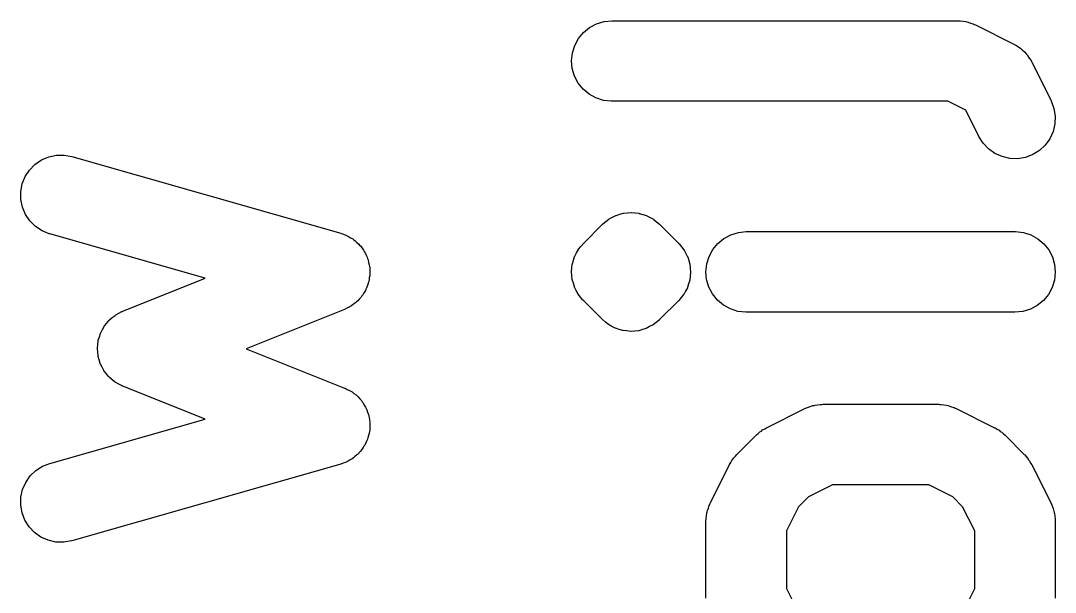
# Model space of a CAD drawing. Extents: x 1 to 84, y 1 to 137.
# Drawn here: x 73.828 to 77.678, y 89.326 to 91.455 of the extents above; entities that cross this region are included whole.
import ezdxf

# ---------------------------------------------------------------- set-up
doc = ezdxf.new("R2010")
doc.units = 0
doc.layers.add('BLACK', color=7, linetype='CONTINUOUS')

msp = doc.modelspace()

# ---------------------------------------------------------------- linework, layer by layer
at = {"layer": 'BLACK', "linetype": 'CONTINUOUS'}
for p, q in [((75.9219, 91.4114), (75.9446, 91.4299)), ((75.9446, 91.4299), (75.9704, 91.4437)), ((75.9704, 91.4437), (75.9984, 91.4521)), ((75.9984, 91.4521), (76.0276, 91.455)), ((76.0276, 91.455), (77.3133, 91.455)), ((77.3133, 91.455), (77.3154, 91.455)), ((77.3154, 91.455), (77.3198, 91.4545)), ((77.3198, 91.4545), (77.3242, 91.4546)), ((77.3242, 91.4546), (77.3343, 91.4529)), ((77.3343, 91.4529), (77.3445, 91.4517)), ((77.3445, 91.4517), (77.3487, 91.4504)), ((77.3487, 91.4504), (77.353, 91.4496)), ((77.353, 91.4496), (77.3626, 91.446)), ((77.3626, 91.446), (77.3724, 91.4429)), ((77.3724, 91.4429), (77.3762, 91.4407)), ((77.3762, 91.4407), (77.3804, 91.4392)), ((77.3804, 91.4392), (77.5232, 91.3677)), ((75.9032, 91.3889), (75.9219, 91.4114)), ((75.8806, 91.3352), (75.8893, 91.3631)), ((75.8893, 91.3631), (75.9032, 91.3889)), ((77.5232, 91.3677), (77.5251, 91.3668)), ((77.5251, 91.3668), (77.5278, 91.365)), ((77.5278, 91.365), (77.5308, 91.3637)), ((77.5308, 91.3637), (77.5401, 91.3571)), ((77.5401, 91.3571), (77.5497, 91.3509)), ((75.8776, 91.306), (75.8806, 91.3352)), ((77.5497, 91.3509), (77.552, 91.3486)), ((77.552, 91.3486), (77.5546, 91.3467)), ((77.5546, 91.3467), (77.5625, 91.3384)), ((77.5625, 91.3384), (77.5707, 91.3305)), ((77.5707, 91.3305), (77.5725, 91.3278)), ((77.5725, 91.3278), (77.5747, 91.3254)), ((77.5747, 91.3254), (77.5808, 91.3158)), ((77.5808, 91.3158), (77.5873, 91.3064)), ((75.8802, 91.2769), (75.8776, 91.306)), ((75.8885, 91.2488), (75.8802, 91.2769)), ((77.5873, 91.3064), (77.5886, 91.3034)), ((77.5886, 91.3034), (77.5903, 91.3007)), ((77.5903, 91.3007), (77.6617, 91.1578)), ((75.9021, 91.2229), (75.8885, 91.2488)), ((75.9204, 91.2), (75.9021, 91.2229)), ((75.9428, 91.1812), (75.9204, 91.2)), ((75.9685, 91.1671), (75.9428, 91.1812)), ((75.9964, 91.1583), (75.9685, 91.1671)), ((76.0255, 91.155), (75.9964, 91.1583)), ((76.0276, 91.155), (76.0255, 91.155)), ((77.2779, 91.155), (76.0276, 91.155)), ((77.3443, 91.1218), (77.2779, 91.155)), ((77.3934, 91.0236), (77.3443, 91.1218)), ((77.6617, 91.1578), (77.6627, 91.1559)), ((77.6627, 91.1559), (77.6727, 91.1284)), ((77.6727, 91.1284), (77.6773, 91.0995)), ((77.6773, 91.0995), (77.6762, 91.0703)), ((77.6762, 91.0703), (77.6694, 91.0418)), ((77.409, 90.9989), (77.3934, 91.0236)), ((77.6572, 91.0152), (77.64, 90.9915)), ((77.6694, 91.0418), (77.6572, 91.0152)), ((77.4291, 90.9776), (77.409, 90.9989)), ((77.4529, 90.9606), (77.4291, 90.9776)), ((77.6186, 90.9715), (77.5937, 90.9561)), ((77.64, 90.9915), (77.6186, 90.9715)), ((73.881, 90.9198), (73.9052, 90.9364)), ((73.9052, 90.9364), (73.9321, 90.9479)), ((73.9321, 90.9479), (73.9607, 90.954)), ((73.9607, 90.954), (73.99, 90.9545)), ((73.99, 90.9545), (74.0188, 90.9492)), ((74.0188, 90.9492), (75.0188, 90.6635)), ((77.4796, 90.9486), (77.4529, 90.9606)), ((77.5082, 90.942), (77.4796, 90.9486)), ((77.5374, 90.941), (77.5082, 90.942)), ((77.5663, 90.9458), (77.5374, 90.941)), ((77.5937, 90.9561), (77.5663, 90.9458)), ((73.8446, 90.8744), (73.8606, 90.8989)), ((73.8606, 90.8989), (73.881, 90.9198)), ((73.8336, 90.8472), (73.8446, 90.8744)), ((73.8282, 90.8185), (73.8336, 90.8472)), ((73.8284, 90.7892), (73.8282, 90.8185)), ((73.8343, 90.7605), (73.8284, 90.7892)), ((73.8457, 90.7335), (73.8343, 90.7605)), ((76.0568, 90.7339), (76.0704, 90.738)), ((76.0704, 90.738), (76.0709, 90.738)), ((76.0709, 90.738), (76.0714, 90.7382)), ((76.0714, 90.7382), (76.0854, 90.7394)), ((76.0854, 90.7394), (76.0995, 90.7407)), ((76.0995, 90.7407), (76.1, 90.7407)), ((76.1, 90.7407), (76.1006, 90.7407)), ((76.1006, 90.7407), (76.1146, 90.7392)), ((76.1146, 90.7392), (76.1286, 90.7378)), ((76.1286, 90.7378), (76.1292, 90.7376)), ((76.1292, 90.7376), (76.1297, 90.7375)), ((76.1297, 90.7375), (76.1431, 90.7333)), ((73.8621, 90.7093), (73.8457, 90.7335)), ((73.8829, 90.6887), (73.8621, 90.7093)), ((75.9215, 90.6254), (75.9929, 90.6968)), ((75.9929, 90.6968), (75.9937, 90.6975)), ((75.9937, 90.6975), (75.9944, 90.6983)), ((75.9937, 90.6975), (75.9937, 90.6975)), ((75.9937, 90.6975), (75.9937, 90.6975)), ((75.9944, 90.6983), (76.0055, 90.7071)), ((76.0055, 90.7071), (76.0164, 90.7159)), ((76.0164, 90.7159), (76.0169, 90.7162)), ((76.0169, 90.7162), (76.0173, 90.7165)), ((76.0173, 90.7165), (76.0299, 90.723)), ((76.0299, 90.723), (76.0423, 90.7296)), ((76.0423, 90.7296), (76.0428, 90.7297)), ((76.0428, 90.7297), (76.0433, 90.73)), ((76.0433, 90.73), (76.0568, 90.7339)), ((76.1431, 90.7333), (76.1566, 90.7292)), ((76.1566, 90.7292), (76.1571, 90.7289)), ((76.1571, 90.7289), (76.1576, 90.7288)), ((76.1576, 90.7288), (76.17, 90.722)), ((76.17, 90.722), (76.1824, 90.7154)), ((76.1824, 90.7154), (76.1829, 90.715)), ((76.1829, 90.715), (76.1833, 90.7148)), ((76.1833, 90.7148), (76.1942, 90.7057)), ((76.1942, 90.7057), (76.2051, 90.6968)), ((76.2051, 90.6968), (76.2765, 90.6254)), ((73.9073, 90.6725), (73.8829, 90.6887)), ((73.9344, 90.6614), (73.9073, 90.6725)), ((73.9364, 90.6608), (73.9344, 90.6614)), ((74.5145, 90.4956), (73.9364, 90.6608)), ((75.0188, 90.6635), (75.0208, 90.6629)), ((75.0208, 90.6629), (75.0293, 90.6594)), ((75.0293, 90.6594), (75.0381, 90.6565)), ((76.4704, 90.658), (76.4984, 90.6664)), ((76.4984, 90.6664), (76.5276, 90.6693)), ((76.5276, 90.6693), (77.5276, 90.6693)), ((77.5276, 90.6693), (77.5297, 90.6693)), ((77.5297, 90.6693), (77.5588, 90.666)), ((77.5588, 90.666), (77.5867, 90.6572)), ((75.0381, 90.6565), (75.0428, 90.6539)), ((75.0428, 90.6539), (75.0479, 90.6518)), ((75.0479, 90.6518), (75.0556, 90.6467)), ((75.0556, 90.6467), (75.0636, 90.6422)), ((75.0636, 90.6422), (75.0677, 90.6386)), ((75.0677, 90.6386), (75.0723, 90.6356)), ((75.0723, 90.6356), (75.0788, 90.6291)), ((75.0788, 90.6291), (75.0858, 90.6231)), ((75.0858, 90.6231), (75.0892, 90.6188)), ((75.9126, 90.6145), (75.9215, 90.6254)), ((76.2765, 90.6254), (76.2772, 90.6246)), ((76.2772, 90.6246), (76.2772, 90.6246)), ((76.2772, 90.6246), (76.2773, 90.6246)), ((76.2773, 90.6246), (76.2776, 90.6243)), ((76.2776, 90.6243), (76.2776, 90.6242)), ((76.2776, 90.6242), (76.2776, 90.6242)), ((76.2776, 90.6242), (76.278, 90.6239)), ((76.278, 90.6239), (76.2868, 90.6128)), ((76.4032, 90.6032), (76.4219, 90.6257)), ((76.4219, 90.6257), (76.4446, 90.6442)), ((76.4446, 90.6442), (76.4704, 90.658)), ((77.5867, 90.6572), (77.6123, 90.6431)), ((77.6123, 90.6431), (77.6347, 90.6242)), ((77.6347, 90.6242), (77.6531, 90.6014)), ((75.0892, 90.6188), (75.0931, 90.615)), ((75.0931, 90.615), (75.0982, 90.6074)), ((75.0982, 90.6074), (75.1039, 90.6001)), ((75.1039, 90.6001), (75.1064, 90.5953)), ((75.1064, 90.5953), (75.1095, 90.5908)), ((75.1095, 90.5908), (75.113, 90.5822)), ((75.113, 90.5822), (75.1172, 90.574)), ((75.8895, 90.5779), (75.8963, 90.5903)), ((75.8963, 90.5903), (75.9029, 90.6027)), ((75.9029, 90.6027), (75.9031, 90.6029)), ((75.9031, 90.6029), (75.9032, 90.6032)), ((75.9032, 90.6032), (75.9034, 90.6034)), ((75.9034, 90.6034), (75.9035, 90.6036)), ((75.9035, 90.6036), (75.9126, 90.6145)), ((76.2868, 90.6128), (76.2957, 90.6019)), ((76.2957, 90.6019), (76.2958, 90.6016)), ((76.2958, 90.6016), (76.2959, 90.6014)), ((76.2959, 90.6014), (76.2961, 90.6012)), ((76.2961, 90.6012), (76.2962, 90.601)), ((76.2962, 90.601), (76.3028, 90.5884)), ((76.3028, 90.5884), (76.3093, 90.576)), ((76.3893, 90.5774), (76.4032, 90.6032)), ((77.6531, 90.6014), (77.6666, 90.5755)), ((75.1172, 90.574), (75.1187, 90.5688)), ((75.1187, 90.5688), (75.1208, 90.5638)), ((75.1208, 90.5638), (75.1227, 90.5547)), ((75.1227, 90.5547), (75.1252, 90.5459)), ((75.1252, 90.5459), (75.1256, 90.5404)), ((75.8791, 90.5349), (75.8805, 90.5489)), ((75.8805, 90.5489), (75.8806, 90.5492)), ((75.8806, 90.5494), (75.8807, 90.5497)), ((75.8806, 90.5492), (75.8806, 90.5494)), ((75.8807, 90.55), (75.8849, 90.5634)), ((75.8807, 90.5497), (75.8807, 90.55)), ((75.8849, 90.5634), (75.8891, 90.5769)), ((75.8891, 90.5769), (75.8892, 90.5772)), ((75.8892, 90.5772), (75.8893, 90.5774)), ((75.8893, 90.5774), (75.8894, 90.5776)), ((75.8894, 90.5776), (75.8895, 90.5779)), ((76.3093, 90.576), (76.3094, 90.5757)), ((76.3094, 90.5757), (76.3095, 90.5755)), ((76.3095, 90.5755), (76.3096, 90.5752)), ((76.3096, 90.5752), (76.3097, 90.575)), ((76.3097, 90.575), (76.3136, 90.5614)), ((76.3136, 90.5614), (76.3177, 90.5479)), ((76.3177, 90.5479), (76.3177, 90.5476)), ((76.3177, 90.5476), (76.3178, 90.5474)), ((76.3178, 90.5474), (76.3178, 90.5471)), ((76.3178, 90.5471), (76.3179, 90.5469)), ((76.3179, 90.5469), (76.3191, 90.5328)), ((76.3776, 90.5203), (76.3806, 90.5494)), ((76.3806, 90.5494), (76.3893, 90.5774)), ((77.6666, 90.5755), (77.6749, 90.5474)), ((77.6749, 90.5474), (77.6776, 90.5182)), ((75.127, 90.5058), (75.1252, 90.4968)), ((75.1256, 90.5404), (75.1267, 90.5351)), ((75.1267, 90.5351), (75.1268, 90.5259)), ((75.1268, 90.5259), (75.1275, 90.5167)), ((75.1275, 90.5167), (75.1269, 90.5113)), ((75.1269, 90.5113), (75.127, 90.5058)), ((75.8776, 90.5209), (75.8791, 90.5349)), ((75.8776, 90.5206), (75.8776, 90.5209)), ((75.8776, 90.5203), (75.8776, 90.5206)), ((75.8776, 90.5201), (75.8776, 90.5203)), ((75.8776, 90.5198), (75.8776, 90.5201)), ((75.8789, 90.5058), (75.8776, 90.5198)), ((75.8801, 90.4917), (75.8789, 90.5058)), ((76.3204, 90.5177), (76.3189, 90.5036)), ((76.3191, 90.5328), (76.3204, 90.5188)), ((76.3204, 90.5188), (76.3204, 90.5185)), ((76.3204, 90.5185), (76.3204, 90.5182)), ((76.3204, 90.5182), (76.3204, 90.518)), ((76.3204, 90.518), (76.3204, 90.5177)), ((76.3802, 90.4912), (76.3776, 90.5203)), ((77.6776, 90.5182), (77.6745, 90.4891)), ((74.2076, 90.3728), (74.5145, 90.4956)), ((75.1181, 90.4685), (75.1152, 90.4597)), ((75.1215, 90.4771), (75.1181, 90.4685)), ((75.1225, 90.4824), (75.1215, 90.4771)), ((75.1242, 90.4876), (75.1225, 90.4824)), ((75.1252, 90.4968), (75.1242, 90.4876)), ((75.8802, 90.4914), (75.8801, 90.4917)), ((75.8802, 90.4912), (75.8802, 90.4914)), ((75.8803, 90.4909), (75.8802, 90.4912)), ((75.8803, 90.4907), (75.8803, 90.4909)), ((75.8844, 90.4771), (75.8803, 90.4907)), ((75.8883, 90.4636), (75.8844, 90.4771)), ((76.313, 90.4751), (76.3089, 90.4616)), ((76.3173, 90.4886), (76.313, 90.4751)), ((76.3174, 90.4891), (76.3173, 90.4889)), ((76.3173, 90.4889), (76.3173, 90.4886)), ((76.3175, 90.4896), (76.3174, 90.4894)), ((76.3174, 90.4894), (76.3174, 90.4891)), ((76.3189, 90.5036), (76.3175, 90.4896)), ((76.3885, 90.4631), (76.3802, 90.4912)), ((77.6745, 90.4891), (77.6658, 90.4612)), ((75.0975, 90.43), (75.0946, 90.4254)), ((75.101, 90.4341), (75.0975, 90.43)), ((75.1055, 90.4422), (75.101, 90.4341)), ((75.1106, 90.4499), (75.1055, 90.4422)), ((75.1126, 90.455), (75.1106, 90.4499)), ((75.1152, 90.4597), (75.1126, 90.455)), ((75.8884, 90.4634), (75.8883, 90.4636)), ((75.8885, 90.4631), (75.8884, 90.4634)), ((75.8886, 90.4629), (75.8885, 90.4631)), ((75.8887, 90.4626), (75.8886, 90.4629)), ((75.8953, 90.4501), (75.8887, 90.4626)), ((75.9018, 90.4376), (75.8953, 90.4501)), ((75.9019, 90.4374), (75.9018, 90.4376)), ((75.9021, 90.4372), (75.9019, 90.4374)), ((75.9022, 90.4369), (75.9021, 90.4372)), ((75.9023, 90.4367), (75.9022, 90.4369)), ((75.9113, 90.4257), (75.9023, 90.4367)), ((76.2945, 90.435), (76.2855, 90.4242)), ((76.2946, 90.4352), (76.2945, 90.435)), ((76.2948, 90.4354), (76.2946, 90.4352)), ((76.2949, 90.4356), (76.2948, 90.4354)), ((76.2951, 90.4358), (76.2949, 90.4356)), ((76.3017, 90.4483), (76.2951, 90.4358)), ((76.3085, 90.4607), (76.3017, 90.4483)), ((76.3086, 90.4609), (76.3085, 90.4607)), ((76.3087, 90.4612), (76.3086, 90.4609)), ((76.3088, 90.4614), (76.3087, 90.4612)), ((76.3089, 90.4616), (76.3088, 90.4614)), ((76.4021, 90.4372), (76.3885, 90.4631)), ((76.4204, 90.4143), (76.4021, 90.4372)), ((77.6519, 90.4354), (77.6333, 90.4128)), ((77.6658, 90.4612), (77.6519, 90.4354)), ((75.0544, 90.391), (75.05, 90.3879)), ((75.0593, 90.3935), (75.0544, 90.391)), ((75.0665, 90.3992), (75.0593, 90.3935)), ((75.0741, 90.4045), (75.0665, 90.3992)), ((75.0779, 90.4084), (75.0741, 90.4045)), ((75.0821, 90.4118), (75.0779, 90.4084)), ((75.0881, 90.4188), (75.0821, 90.4118)), ((75.0946, 90.4254), (75.0881, 90.4188)), ((75.92, 90.4147), (75.9113, 90.4257)), ((75.9204, 90.4144), (75.92, 90.4147)), ((75.9204, 90.4143), (75.9204, 90.4144)), ((75.9207, 90.414), (75.9204, 90.4143)), ((75.9204, 90.4143), (75.9204, 90.4143)), ((75.9208, 90.414), (75.9207, 90.414)), ((75.9208, 90.4139), (75.9208, 90.414)), ((75.9215, 90.4132), (75.9208, 90.4139)), ((75.9929, 90.3418), (75.9215, 90.4132)), ((76.2765, 90.4132), (76.2051, 90.3418)), ((76.2855, 90.4242), (76.2765, 90.4132)), ((76.4428, 90.3955), (76.4204, 90.4143)), ((76.4685, 90.3814), (76.4428, 90.3955)), ((77.6106, 90.3943), (77.5847, 90.3806)), ((77.6333, 90.4128), (77.6106, 90.3943)), ((74.1689, 90.3493), (74.179, 90.3576)), ((74.179, 90.3576), (74.1804, 90.3584)), ((74.1804, 90.3584), (74.1816, 90.3594)), ((74.1816, 90.3594), (74.1932, 90.3654)), ((74.1932, 90.3654), (74.2047, 90.3716)), ((74.2047, 90.3716), (74.2062, 90.3721)), ((74.2062, 90.3721), (74.2076, 90.3728)), ((75.0333, 90.38), (74.6672, 90.2336)), ((75.0415, 90.3843), (75.0333, 90.38)), ((75.05, 90.3879), (75.0415, 90.3843)), ((76.4964, 90.3726), (76.4685, 90.3814)), ((76.5255, 90.3693), (76.4964, 90.3726)), ((76.5276, 90.3693), (76.5255, 90.3693)), ((77.5276, 90.3693), (76.5276, 90.3693)), ((77.5567, 90.3721), (77.5276, 90.3693)), ((77.5847, 90.3806), (77.5567, 90.3721)), ((74.132, 90.3046), (74.1381, 90.3161)), ((74.1381, 90.3161), (74.139, 90.3174)), ((74.139, 90.3174), (74.1398, 90.3187)), ((74.1398, 90.3187), (74.1483, 90.3288)), ((74.1483, 90.3288), (74.1565, 90.3389)), ((74.1565, 90.3389), (74.1577, 90.3399)), ((74.1577, 90.3399), (74.1587, 90.3411)), ((74.1587, 90.3411), (74.1689, 90.3493)), ((76.0038, 90.3329), (75.9929, 90.3418)), ((76.0147, 90.3238), (76.0038, 90.3329)), ((76.0152, 90.3235), (76.0147, 90.3238)), ((76.0156, 90.3232), (76.0152, 90.3235)), ((76.0279, 90.3166), (76.0156, 90.3232)), ((76.0404, 90.3098), (76.0279, 90.3166)), ((76.1682, 90.3156), (76.1557, 90.309)), ((76.1807, 90.3221), (76.1682, 90.3156)), ((76.1811, 90.3224), (76.1807, 90.3221)), ((76.1816, 90.3226), (76.1811, 90.3224)), ((76.1925, 90.3315), (76.1816, 90.3226)), ((76.2036, 90.3403), (76.1925, 90.3315)), ((76.2043, 90.341), (76.2036, 90.3403)), ((76.2051, 90.3418), (76.2043, 90.3411)), ((76.2043, 90.3411), (76.2043, 90.3411)), ((76.2043, 90.3411), (76.2043, 90.341)), ((74.1167, 90.2653), (74.1207, 90.2778)), ((74.1207, 90.2778), (74.1244, 90.2903)), ((74.1244, 90.2903), (74.1251, 90.2916)), ((74.1251, 90.2916), (74.1256, 90.2931)), ((74.1256, 90.2931), (74.132, 90.3046)), ((76.0409, 90.3096), (76.0404, 90.3098)), ((76.0414, 90.3094), (76.0409, 90.3096)), ((76.0548, 90.3053), (76.0414, 90.3094)), ((76.0683, 90.301), (76.0548, 90.3053)), ((76.0688, 90.301), (76.0683, 90.301)), ((76.0694, 90.3008), (76.0688, 90.301)), ((76.0834, 90.2994), (76.0694, 90.3008)), ((76.0974, 90.2979), (76.0834, 90.2994)), ((76.098, 90.2979), (76.0974, 90.2979)), ((76.0985, 90.2979), (76.098, 90.2979)), ((76.1125, 90.2992), (76.0985, 90.2979)), ((76.1266, 90.3004), (76.1125, 90.2992)), ((76.1271, 90.3006), (76.1266, 90.3004)), ((76.1276, 90.3006), (76.1271, 90.3006)), ((76.1412, 90.3047), (76.1276, 90.3006)), ((76.1547, 90.3086), (76.1412, 90.3047)), ((76.1552, 90.3088), (76.1547, 90.3086)), ((76.1557, 90.309), (76.1552, 90.3088)), ((74.1133, 90.2362), (74.1148, 90.2492)), ((74.1134, 90.2346), (74.1133, 90.2362)), ((74.1148, 90.2492), (74.116, 90.2622)), ((74.116, 90.2622), (74.1165, 90.2637)), ((74.1165, 90.2637), (74.1167, 90.2653)), ((74.1133, 90.2331), (74.1134, 90.2346)), ((74.1146, 90.22), (74.1133, 90.2331)), ((74.1157, 90.207), (74.1146, 90.22)), ((74.1161, 90.2055), (74.1157, 90.207)), ((74.1162, 90.2039), (74.1161, 90.2055)), ((74.1201, 90.1914), (74.1162, 90.2039)), ((74.6672, 90.2336), (75.0333, 90.0871)), ((74.1236, 90.1788), (74.1201, 90.1914)), ((74.1243, 90.1774), (74.1236, 90.1788)), ((74.1248, 90.1759), (74.1243, 90.1774)), ((74.131, 90.1644), (74.1248, 90.1759)), ((74.1369, 90.1528), (74.131, 90.1644)), ((74.1379, 90.1515), (74.1369, 90.1528)), ((74.1386, 90.1501), (74.1379, 90.1515)), ((74.1469, 90.14), (74.1386, 90.1501)), ((74.155, 90.1297), (74.1469, 90.14)), ((74.1562, 90.1287), (74.155, 90.1297)), ((74.1572, 90.1275), (74.1562, 90.1287)), ((74.1673, 90.1192), (74.1572, 90.1275)), ((74.1773, 90.1107), (74.1673, 90.1192)), ((74.1786, 90.1099), (74.1773, 90.1107)), ((74.1798, 90.1089), (74.1786, 90.1099)), ((74.1913, 90.1028), (74.1798, 90.1089)), ((74.2028, 90.0963), (74.1913, 90.1028)), ((74.2043, 90.0958), (74.2028, 90.0963)), ((74.2056, 90.0951), (74.2043, 90.0958)), ((74.2076, 90.0943), (74.2056, 90.0951)), ((74.5145, 89.9715), (74.2076, 90.0943)), ((75.0333, 90.0871), (75.0352, 90.0863)), ((75.0352, 90.0863), (75.0433, 90.082)), ((75.0433, 90.082), (75.0518, 90.0782)), ((75.0518, 90.0782), (75.0562, 90.0751)), ((75.0562, 90.0751), (75.061, 90.0725)), ((75.061, 90.0725), (75.0681, 90.0666)), ((75.0681, 90.0666), (75.0757, 90.0613)), ((75.0757, 90.0613), (75.0794, 90.0574)), ((75.0794, 90.0574), (75.0836, 90.0539)), ((75.0836, 90.0539), (75.0895, 90.0468)), ((75.0895, 90.0468), (75.0959, 90.0401)), ((75.0959, 90.0401), (75.0988, 90.0355)), ((75.0988, 90.0355), (75.1022, 90.0313)), ((75.1022, 90.0313), (75.1066, 90.0232)), ((75.1066, 90.0232), (75.1115, 90.0154)), ((75.1115, 90.0154), (75.1135, 90.0103)), ((75.1135, 90.0103), (75.1161, 90.0055)), ((75.1161, 90.0055), (75.1188, 89.9967)), ((76.6033, 89.9392), (76.7462, 90.0106)), ((76.7462, 90.0106), (76.7481, 90.0115)), ((76.7481, 90.0115), (76.7522, 90.013)), ((76.7522, 90.013), (76.7561, 90.0151)), ((76.7561, 90.0151), (76.7659, 90.0181)), ((76.7659, 90.0181), (76.7756, 90.0216)), ((76.7756, 90.0216), (76.7799, 90.0223)), ((76.7799, 90.0223), (76.7841, 90.0236)), ((76.7841, 90.0236), (76.7944, 90.0246)), ((76.7944, 90.0246), (76.8045, 90.0262)), ((76.8045, 90.0262), (76.8089, 90.026)), ((76.8089, 90.026), (76.8133, 90.0264)), ((76.8133, 90.0264), (77.2419, 90.0264)), ((77.2419, 90.0264), (77.244, 90.0264)), ((77.244, 90.0264), (77.2483, 90.0259)), ((77.2483, 90.0259), (77.2528, 90.026)), ((77.2528, 90.026), (77.2629, 90.0243)), ((77.2629, 90.0243), (77.273, 90.0232)), ((77.273, 90.0232), (77.2773, 90.0218)), ((77.2773, 90.0218), (77.2816, 90.0211)), ((77.2816, 90.0211), (77.2912, 90.0174)), ((77.2912, 90.0174), (77.3009, 90.0143)), ((77.3009, 90.0143), (77.3048, 90.0122)), ((77.3048, 90.0122), (77.3089, 90.0106)), ((77.3089, 90.0106), (77.4518, 89.9392)), ((73.9364, 89.8064), (74.5145, 89.9715)), ((75.1188, 89.9967), (75.1221, 89.9881)), ((75.1221, 89.9881), (75.123, 89.9827)), ((75.123, 89.9827), (75.1246, 89.9775)), ((75.1246, 89.9775), (75.1255, 89.9683)), ((75.1255, 89.9683), (75.1271, 89.9592)), ((75.1265, 89.93), (75.1253, 89.9246)), ((75.1267, 89.9392), (75.1265, 89.93)), ((75.1276, 89.9484), (75.1267, 89.9392)), ((75.1271, 89.9592), (75.127, 89.9538)), ((75.127, 89.9538), (75.1276, 89.9484)), ((76.5786, 89.9236), (76.5839, 89.9269)), ((76.5839, 89.9269), (76.5887, 89.9308)), ((76.5887, 89.9308), (76.5962, 89.9347)), ((76.5962, 89.9347), (76.6033, 89.9392)), ((77.4518, 89.9392), (77.4537, 89.9382)), ((77.4537, 89.9382), (77.4607, 89.9336)), ((77.4607, 89.9336), (77.4682, 89.9296)), ((77.4682, 89.9296), (77.473, 89.9257)), ((75.1165, 89.8912), (75.1122, 89.883)), ((75.118, 89.8964), (75.1165, 89.8912)), ((75.1202, 89.9014), (75.118, 89.8964)), ((75.1222, 89.9104), (75.1202, 89.9014)), ((75.1248, 89.9192), (75.1222, 89.9104)), ((75.1253, 89.9246), (75.1248, 89.9192)), ((76.4929, 89.8396), (76.5644, 89.9111)), ((76.5644, 89.9111), (76.5659, 89.9125)), ((76.5659, 89.9125), (76.5724, 89.9178)), ((76.5724, 89.9178), (76.5786, 89.9236)), ((77.473, 89.9257), (77.4782, 89.9223)), ((77.4782, 89.9223), (77.4843, 89.9164)), ((77.4843, 89.9164), (77.4908, 89.9111)), ((77.4908, 89.9111), (77.5622, 89.8396)), ((75.0917, 89.8505), (75.0878, 89.8468)), ((75.097, 89.8581), (75.0917, 89.8505)), ((75.1028, 89.8653), (75.097, 89.8581)), ((75.1053, 89.8701), (75.1028, 89.8653)), ((75.1084, 89.8746), (75.1053, 89.8701)), ((75.1122, 89.883), (75.1084, 89.8746)), ((75.041, 89.8124), (75.0362, 89.8098)), ((75.046, 89.8144), (75.041, 89.8124)), ((75.0538, 89.8194), (75.046, 89.8144)), ((75.0619, 89.8238), (75.0538, 89.8194)), ((75.0661, 89.8273), (75.0619, 89.8238)), ((75.0706, 89.8302), (75.0661, 89.8273)), ((75.0773, 89.8366), (75.0706, 89.8302)), ((75.0844, 89.8425), (75.0773, 89.8366)), ((75.0878, 89.8468), (75.0844, 89.8425)), ((76.4704, 89.8096), (76.4744, 89.817)), ((76.4744, 89.817), (76.4783, 89.8218)), ((76.4783, 89.8218), (76.4817, 89.8271)), ((76.4817, 89.8271), (76.4876, 89.8331)), ((76.4876, 89.8331), (76.4929, 89.8396)), ((77.5622, 89.8396), (77.5637, 89.8381)), ((77.5637, 89.8381), (77.5689, 89.8316)), ((77.5689, 89.8316), (77.5747, 89.8254)), ((77.5747, 89.8254), (77.578, 89.8201)), ((77.578, 89.8201), (77.5819, 89.8153)), ((77.5819, 89.8153), (77.5858, 89.8078)), ((73.8634, 89.7595), (73.8845, 89.7798)), ((73.8845, 89.7798), (73.9091, 89.7956)), ((73.9091, 89.7956), (73.9364, 89.8064)), ((75.0188, 89.8036), (74.0188, 89.5179)), ((75.0274, 89.807), (75.0188, 89.8036)), ((75.0362, 89.8098), (75.0274, 89.807)), ((76.3934, 89.6578), (76.4648, 89.8007)), ((76.4648, 89.8007), (76.4658, 89.8025)), ((76.4658, 89.8025), (76.4704, 89.8096)), ((77.5858, 89.8078), (77.5903, 89.8007)), ((77.5903, 89.8007), (77.6617, 89.6578)), ((73.835, 89.7086), (73.8467, 89.7354)), ((73.8467, 89.7354), (73.8634, 89.7595)), ((73.8286, 89.68), (73.835, 89.7086)), ((76.8487, 89.7264), (76.7593, 89.6817)), ((77.2064, 89.7264), (76.8487, 89.7264)), ((77.2959, 89.6817), (77.2064, 89.7264)), ((73.828, 89.6508), (73.8286, 89.68)), ((76.3918, 89.6537), (76.3934, 89.6578)), ((76.7593, 89.6817), (76.7223, 89.6447)), ((77.3329, 89.6447), (77.2959, 89.6817)), ((77.6617, 89.6578), (77.6627, 89.6559)), ((73.8331, 89.6219), (73.828, 89.6508)), ((73.8436, 89.5946), (73.8331, 89.6219)), ((76.3797, 89.6117), (76.3808, 89.6219)), ((76.3808, 89.6219), (76.3822, 89.6261)), ((76.3822, 89.6261), (76.3829, 89.6305)), ((76.3829, 89.6305), (76.3866, 89.64)), ((76.3866, 89.64), (76.3897, 89.6498)), ((76.3897, 89.6498), (76.3918, 89.6537)), ((76.7223, 89.6447), (76.6776, 89.5553)), ((77.3776, 89.5553), (77.3329, 89.6447)), ((77.6627, 89.6559), (77.6642, 89.6518)), ((77.6642, 89.6518), (77.6663, 89.6479)), ((77.6663, 89.6479), (77.6692, 89.6381)), ((77.6692, 89.6381), (77.6727, 89.6284)), ((77.6727, 89.6284), (77.6734, 89.6241)), ((77.6734, 89.6241), (77.6747, 89.6198)), ((77.6747, 89.6198), (77.6757, 89.6096)), ((73.8593, 89.5699), (73.8436, 89.5946)), ((76.3776, 89.5928), (76.3781, 89.5972)), ((76.3776, 89.5907), (76.3776, 89.5928)), ((76.3776, 89.305), (76.3776, 89.5907)), ((76.378, 89.6016), (76.3797, 89.6117)), ((76.3781, 89.5972), (76.378, 89.6016)), ((77.6757, 89.6096), (77.6773, 89.5995)), ((77.6773, 89.5995), (77.6771, 89.5951)), ((77.6771, 89.5951), (77.6776, 89.5907)), ((77.6776, 89.5907), (77.6776, 89.305)), ((73.8794, 89.5487), (73.8593, 89.5699)), ((73.9034, 89.5318), (73.8794, 89.5487)), ((76.6776, 89.5553), (76.6776, 89.3404)), ((77.3776, 89.3404), (77.3776, 89.5553)), ((73.9301, 89.5199), (73.9034, 89.5318)), ((73.9586, 89.5133), (73.9301, 89.5199)), ((73.9879, 89.5125), (73.9586, 89.5133)), ((74.0168, 89.5174), (73.9879, 89.5125)), ((74.0188, 89.5179), (74.0168, 89.5174)), ((76.6776, 89.3404), (76.7332, 89.2292)), ((77.322, 89.2292), (77.3776, 89.3404))]:
    msp.add_line(p, q, dxfattribs=at)

doc.saveas('drawing.dxf')
